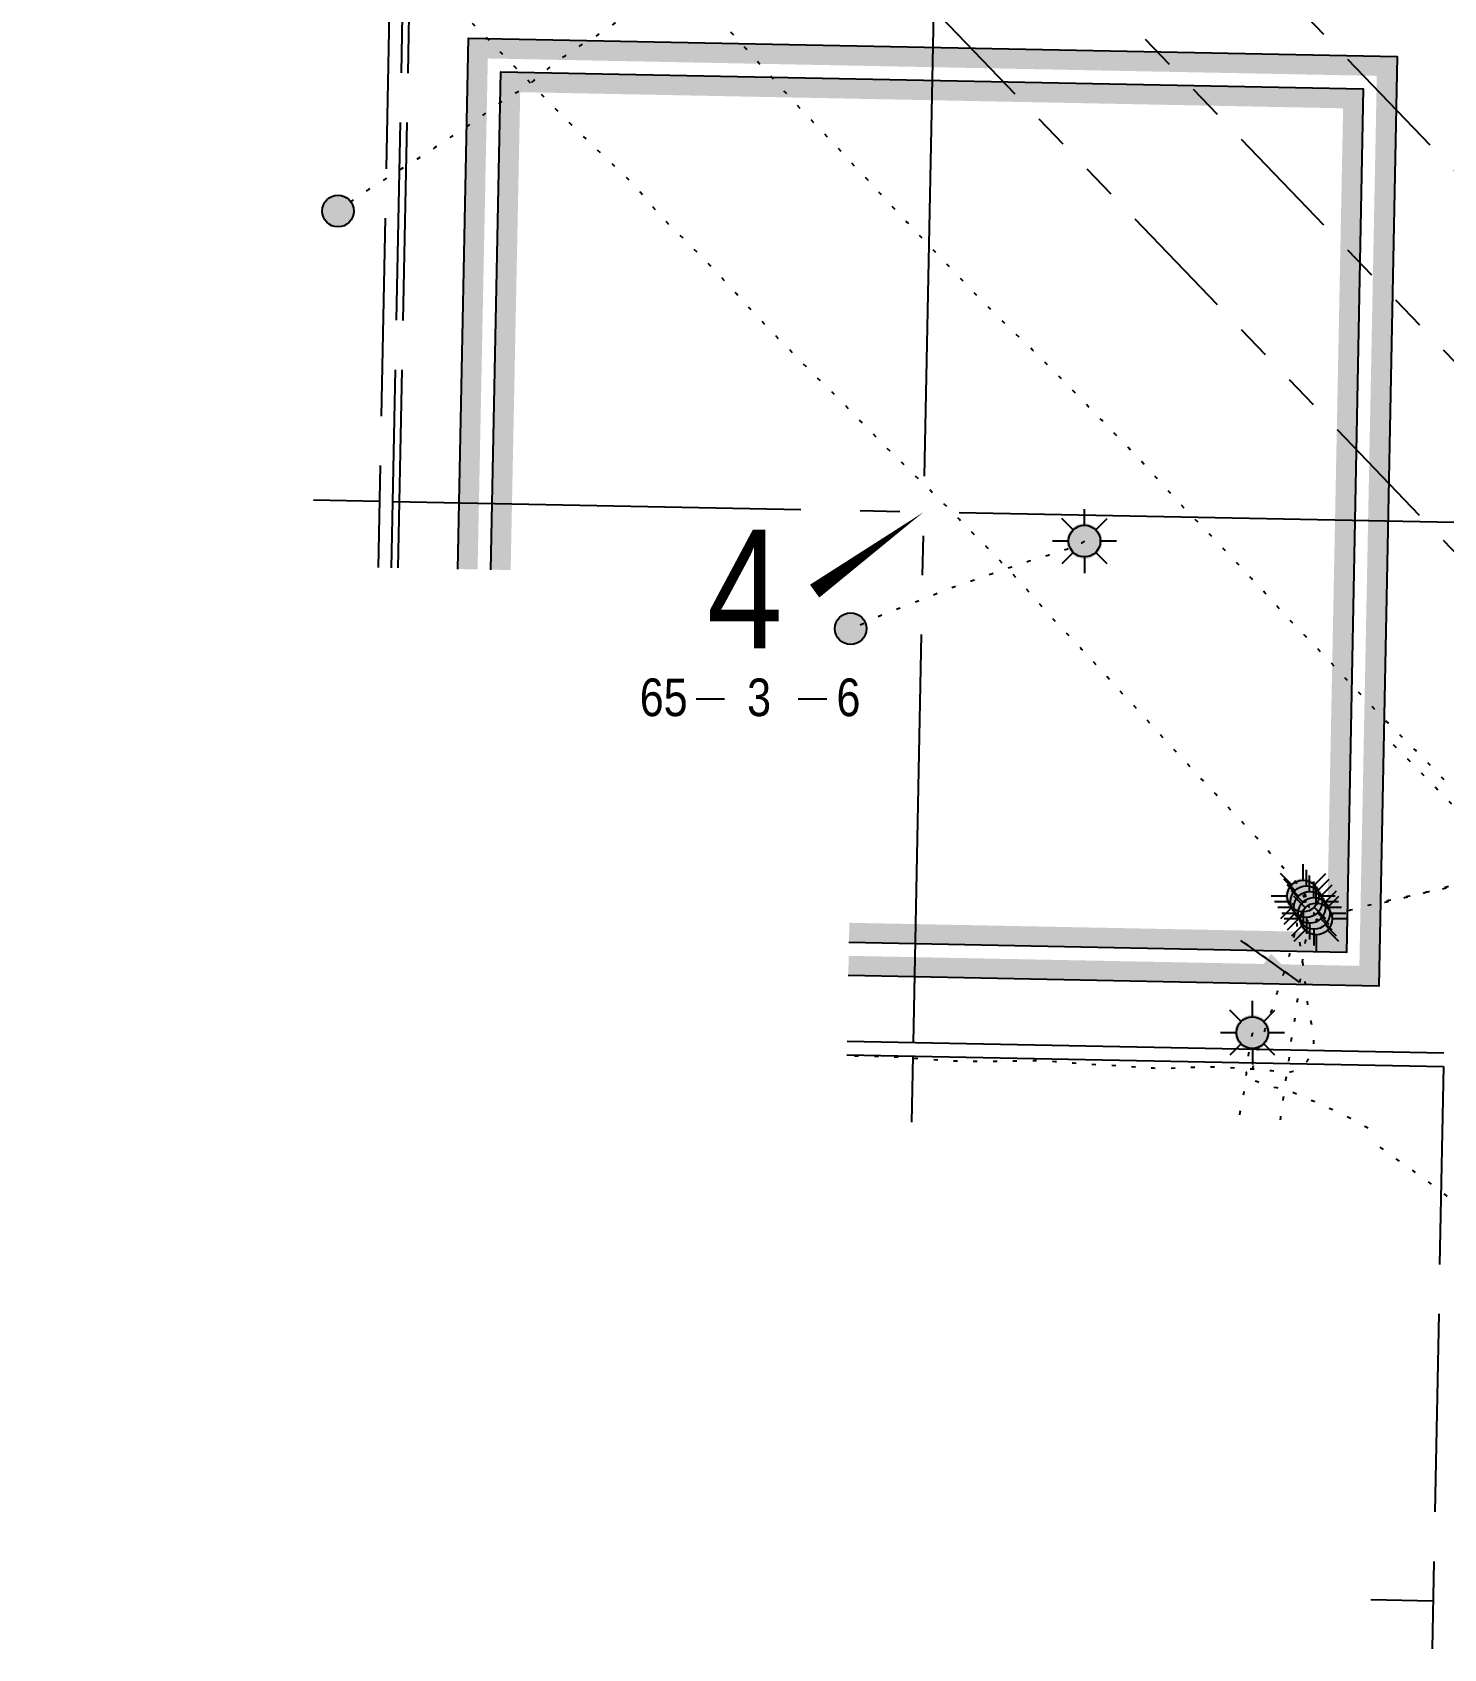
# Model space of a CAD drawing. Extents: x 408473 to 428843, y 6046006 to 6059852.
# Drawn here: x 416593.9 to 416950.2, y 6046551.6 to 6046959.8 of the extents above; entities that cross this region are included whole.
import ezdxf
from ezdxf.enums import TextEntityAlignment as Align

# ---------------------------------------------------------------- set-up
doc = ezdxf.new("R2010")
doc.units = 0
doc.header["$LTSCALE"] = 5
for name, pattern in [('foc-DOT', [1, 0.2, -0.8]), ('foc-DRILLPATH', [14.75, 6, -1.75, 1.75, -1.75, 1.75, -1.75]), ('foc-QUARTERLINE', [33, 25, -3, 2, -3]), ('foc-UNSURVEYED', [12.5, 10, -2.5])]:
    doc.linetypes.add(name, pattern=pattern)
for name, color, linetype in [('10', 1, 'Continuous'), ('9', 3, 'Continuous'), ('ABADATA-DRILL', 8, 'foc-DOT'), ('ABADATA-DRILL-T', 8, 'Continuous'), ('AS-TARGET-GAS', 182, 'Continuous'), ('AS-TARGET-GAS-H', 181, 'Continuous'), ('AS-TARGET-OIL', 146, 'Continuous'), ('AS-TARGET-OIL-H', 131, 'Continuous'), ('L-SECLBL', 7, 'Continuous'), ('L-SECQ', 8, 'foc-QUARTERLINE'), ('L-SECU', 7, 'Continuous'), ('L-USEC', 7, 'foc-UNSURVEYED'), ('P-PDRILLPATH', 12, 'foc-DRILLPATH')]:
    doc.layers.add(name, color=color, linetype=linetype)
doc.styles.add('80CG', font='ARIALN.TTF', dxfattribs={"height": 10})
doc.styles.add('80L', font='ARIALN.TTF', dxfattribs={"height": 10})
doc.styles.add('SIMPLEX', font='ARIALN.TTF')
doc.dimstyles.new('Compass 5 000', dxfattribs={"dimscale": 5, "dimtxt": 9, "dimasz": 2, "dimexe": 0.2, "dimexo": 0.0625, "dimgap": 0.5, "dimtad": 0, "dimtih": 1, "dimtoh": 1, "dimzin": 0, "dimdsep": 46, "dimtxsty": '80CG', "dimcen": 0.1, "dimse1": 1, "dimse2": 1, "dimclrd": 256, "dimclrt": 256, "dimaunit": 1, "dimadec": 4, "dimazin": 0, "dimtfac": 0.06, "dimtofl": 0, "dimtmove": 0, "dimatfit": 1, "dimfxl": 0.2, "dimtolj": 1, "dimtzin": 0, "dimlwd": -1, "dimarcsym": 0})

# ---------------------------------------------------------------- blocks, each defined once
blk = doc.blocks.new('GAS')
h = blk.add_hatch(color=255)
h.dxf.hatch_style = 1
edge = h.paths.add_edge_path()
edge.add_arc((0, 0), 0.9, 0, 360)
for p, q in [((-0.571, 0.571), (-1.142, 1.142)), ((0, 0.808), (0, 1.616)), ((0.571, 0.571), (1.142, 1.142)), ((-0.808, 0), (-1.616, 0)), ((1.616, 0), (0.808, 0)), ((-0.571, -0.571), (-1.142, -1.142)), ((0, -0.808), (0, -1.616)), ((1.142, -1.142), (0.571, -0.571))]:
    blk.add_line(p, q)
blk.add_circle((0, 0), 0.8)
blk = doc.blocks.new('L-SECLBL')
at = {"layer": '9', "color": 7}
for p, q in [((-5.08, -27.83), (-12.29, -27.83)), ((20.7, -27.83), (13.5, -27.83))]:
    blk.add_line(p, q, dxfattribs=at)
at = {"layer": '10', "color": 2, "style": 'SIMPLEX'}
blk.add_attdef('SEC', text='', height=30, dxfattribs=at).set_placement((0, 0), align=Align.MIDDLE)
at = {"layer": '10', "color": 5, "style": '80L'}
blk.add_attdef('TWP', text='', height=9.5, dxfattribs=at).set_placement((-14.43, -27.37), align=Align.MIDDLE_RIGHT)
blk.add_attdef('RGE', text='', height=9.5, dxfattribs=at).set_placement((3.62, -27.37), align=Align.MIDDLE_CENTER)
blk.add_attdef('MER', text='', height=9.5, dxfattribs=at).set_placement((23.17, -27.37), align=Align.MIDDLE_LEFT)

msp = doc.modelspace()

# ---------------------------------------------------------------- hatches: boundary and pattern name
at = {"layer": 'ABADATA-DRILL-T'}
h = msp.add_hatch(color=256, dxfattribs=at)
h.dxf.hatch_style = 1
edge = h.paths.add_edge_path()
edge.add_arc((416671.065, 6046914.645), 3.998, 0, 360)
h = msp.add_hatch(color=256, dxfattribs=at)
h.dxf.hatch_style = 1
edge = h.paths.add_edge_path()
edge.add_arc((416800.515, 6046809.196), 3.998, 0, 360)
at = {"layer": 'AS-TARGET-GAS-H'}
h = msp.add_hatch(color=256, dxfattribs=at)
h.dxf.hatch_style = 1
h.paths.add_polyline_path([(416709.646, 6046824.09), (416714.646, 6046823.992), (416717.055, 6046944.689), (416924.845, 6046940.615), (416920.765, 6046732.546), (416800.169, 6046734.91), (416800.07, 6046729.911), (416925.666, 6046727.449), (416929.942, 6046945.516), (416712.156, 6046949.786)], flags=17)
at = {"layer": 'AS-TARGET-OIL-H'}
h = msp.add_hatch(color=256, dxfattribs=at)
h.dxf.hatch_style = 1
h.paths.add_polyline_path([(416701.298, 6046824.254), (416706.297, 6046824.156), (416708.874, 6046953.201), (416933.357, 6046948.8), (416928.949, 6046724.034), (416800.004, 6046726.562), (416799.905, 6046721.563), (416933.85, 6046718.937), (416938.454, 6046953.701), (416703.975, 6046958.298)])

# ---------------------------------------------------------------- linework, layer by layer
at = {"layer": 'ABADATA-DRILL', "flags": 128}
for points in [[(416914.742, 6046741.654), (416914.742, 6046741.654), (416914.744, 6046741.658), (416914.744, 6046741.669), (416914.755, 6046741.714), (416914.773, 6046741.737), (416914.8, 6046741.757), (416914.86, 6046741.795), (416914.934, 6046741.831), (416914.986, 6046741.855), (416915.034, 6046741.87), (416915.066, 6046741.868), (416915.083, 6046741.858), (416915.084, 6046741.834), (416915.076, 6046741.791), (416915.048, 6046741.647), (416915.023, 6046741.557), (416914.958, 6046741.373), (416914.894, 6046741.196), (416914.87, 6046741.125), (416914.845, 6046741.067), (416914.824, 6046741.024), (416914.817, 6046740.998), (416914.819, 6046740.983), (416914.834, 6046740.909), (416914.828, 6046740.861), (416914.791, 6046740.918), (416914.736, 6046741.014), (416914.667, 6046741.141), (416914.587, 6046741.312), (416914.517, 6046741.477), (416914.488, 6046741.621), (416914.478, 6046741.74), (416914.459, 6046741.875), (416914.467, 6046742.022), (416914.569, 6046742.101), (416914.728, 6046742.133), (416914.936, 6046742.227), (416915.094, 6046742.279), (416915.114, 6046742.271), (416915.127, 6046742.257), (416915.16, 6046742.153), (416915.15, 6046742.052), (416915.128, 6046741.95), (416915.101, 6046741.844), (416915.062, 6046741.741), (416914.965, 6046741.73), (416914.848, 6046741.822), (416914.788, 6046741.945), (416914.755, 6046742.069), (416914.731, 6046742.205), (416914.785, 6046742.317), (416914.954, 6046742.337), (416915.135, 6046742.24), (416915.226, 6046742.133), (416915.244, 6046742.101), (416915.274, 6046741.994), (416915.347, 6046741.828), (416915.393, 6046741.698), (416915.356, 6046741.537), (416915.31, 6046741.478), (416915.3, 6046741.467), (416915.278, 6046741.446), (416915.271, 6046741.439), (416915.251, 6046741.436), (416915.243, 6046741.438), (416915.213, 6046741.452), (416915.156, 6046741.505), (416915.074, 6046741.608), (416914.978, 6046741.775), (416914.872, 6046741.994), (416914.747, 6046742.251), (416914.596, 6046742.542), (416914.412, 6046742.873), (416914.186, 6046743.246), (416913.918, 6046743.654), (416913.611, 6046744.097), (416913.264, 6046744.581), (416912.871, 6046745.099), (416912.453, 6046745.634), (416912.004, 6046746.192), (416911.523, 6046746.775), (416911, 6046747.384), (416910.431, 6046748.027), (416909.815, 6046748.713), (416909.165, 6046749.434), (416908.485, 6046750.192), (416907.779, 6046750.986), (416907.037, 6046751.816), (416906.27, 6046752.673), (416905.489, 6046753.564), (416904.692, 6046754.486), (416903.872, 6046755.429), (416903.037, 6046756.377), (416902.182, 6046757.328), (416901.319, 6046758.268), (416900.432, 6046759.216), (416899.524, 6046760.165), (416898.577, 6046761.148), (416897.638, 6046762.134), (416896.687, 6046763.142), (416895.716, 6046764.176), (416894.731, 6046765.224), (416893.719, 6046766.302), (416892.701, 6046767.382), (416891.655, 6046768.49), (416890.613, 6046769.596), (416889.553, 6046770.732), (416888.49, 6046771.873), (416887.423, 6046773.026), (416886.357, 6046774.183), (416885.276, 6046775.348), (416884.174, 6046776.517), (416883.041, 6046777.711), (416881.674, 6046779.17), (416880.55, 6046780.4), (416880.468, 6046780.49), (416878.306, 6046782.853), (416876.142, 6046785.201), (416873.991, 6046787.577), (416871.834, 6046789.944), (416869.63, 6046792.294), (416867.424, 6046794.644), (416865.243, 6046797.014), (416863.08, 6046799.399), (416860.919, 6046801.774), (416858.737, 6046804.134), (416856.542, 6046806.457), (416854.321, 6046808.766), (416852.121, 6046811.088), (416849.952, 6046813.455), (416847.81, 6046815.867), (416845.694, 6046818.274), (416843.552, 6046820.667), (416841.373, 6046823.028), (416839.167, 6046825.351), (416836.947, 6046827.65), (416834.679, 6046829.943), (416833.537, 6046831.087), (416832.402, 6046832.235), (416830.144, 6046834.53), (416827.902, 6046836.818), (416825.655, 6046839.115), (416823.385, 6046841.384), (416821.084, 6046843.614), (416818.789, 6046845.838), (416816.498, 6046848.097), (416814.205, 6046850.359), (416811.904, 6046852.61), (416809.644, 6046854.838), (416807.387, 6046857.118), (416805.143, 6046859.429), (416802.923, 6046861.713), (416800.687, 6046864.003), (416798.447, 6046866.287), (416796.168, 6046868.561), (416793.881, 6046870.798), (416791.573, 6046873.052), (416789.31, 6046875.307), (416787.066, 6046877.583), (416784.799, 6046879.878), (416782.552, 6046882.149), (416780.306, 6046884.437), (416778.088, 6046886.754), (416775.903, 6046889.123), (416773.749, 6046891.487), (416771.575, 6046893.847), (416769.401, 6046896.217), (416767.25, 6046898.581), (416765.061, 6046900.91), (416762.8, 6046903.201), (416760.527, 6046905.465), (416758.226, 6046907.722), (416755.933, 6046909.947), (416753.65, 6046912.256), (416751.49, 6046914.602), (416749.402, 6046917.014), (416747.323, 6046919.462), (416745.168, 6046921.848), (416742.889, 6046924.123), (416740.565, 6046926.313), (416738.219, 6046928.489), (416735.892, 6046930.692), (416733.606, 6046932.946), (416731.327, 6046935.181), (416729.034, 6046937.418), (416726.757, 6046939.678), (416724.507, 6046941.951), (416722.262, 6046944.264), (416720.036, 6046946.585), (416717.824, 6046948.887), (416715.584, 6046951.208), (416713.336, 6046953.5), (416711.089, 6046955.816), (416708.868, 6046958.138), (416706.609, 6046960.441), (416704.364, 6046962.748), (416702.145, 6046965.048), (416699.912, 6046967.344), (416697.687, 6046969.647), (416695.46, 6046971.966), (416693.231, 6046974.262), (416690.983, 6046976.548), (416688.745, 6046978.833), (416686.476, 6046981.114), (416684.22, 6046983.366), (416681.934, 6046985.621), (416679.58, 6046987.801), (416677.178, 6046989.942), (416674.812, 6046992.114), (416672.493, 6046994.323), (416670.198, 6046996.551), (416667.919, 6046998.804), (416665.688, 6047001.083), (416663.509, 6047003.448), (416661.404, 6047005.858), (416659.318, 6047008.28), (416657.219, 6047010.693), (416655.124, 6047013.117), (416653.052, 6047015.549), (416650.983, 6047018.009), (416648.878, 6047020.439), (416646.707, 6047022.776), (416644.476, 6047025.111), (416642.271, 6047027.437), (416640.08, 6047029.764), (416637.892, 6047032.092), (416635.684, 6047034.434), (416634.027, 6047036.181), (416631.837, 6047038.507), (416629.642, 6047040.834), (416627.414, 6047043.169), (416625.175, 6047045.491), (416622.939, 6047047.786), (416620.706, 6047050.09), (416618.492, 6047052.396), (416616.276, 6047054.728), (416614.097, 6047057.076), (416611.923, 6047059.453), (416609.779, 6047061.82), (416607.644, 6047064.211), (416605.457, 6047066.581), (416603.255, 6047068.883), (416601.03, 6047071.191), (416598.816, 6047073.493), (416596.61, 6047075.807), (416593.864, 6047078.681)], [(416918.076, 6046735.894), (416918.076, 6046735.894), (416918.076, 6046735.894), (416918.076, 6046735.894), (416918.071, 6046735.892), (416918.067, 6046735.886), (416918.128, 6046735.846), (416918.221, 6046735.814), (416918.317, 6046735.796), (416918.365, 6046735.773), (416918.365, 6046735.743), (416918.359, 6046735.71), (416918.347, 6046735.679), (416918.324, 6046735.636), (416918.31, 6046735.571), (416918.253, 6046735.512), (416918.165, 6046735.504), (416918.109, 6046735.528), (416918.076, 6046735.554), (416918.031, 6046735.563), (416917.964, 6046735.548), (416917.894, 6046735.551), (416917.871, 6046735.564), (416917.823, 6046735.592), (416917.785, 6046735.61), (416917.743, 6046735.652), (416917.783, 6046735.685), (416917.819, 6046735.706), (416917.844, 6046735.71), (416917.846, 6046735.71), (416917.849, 6046735.71), (416917.871, 6046735.716), (416917.911, 6046735.734), (416917.987, 6046735.762), (416918.101, 6046735.8), (416918.252, 6046735.845), (416918.429, 6046735.889), (416918.635, 6046735.931), (416918.868, 6046735.983), (416919.111, 6046736.045), (416919.365, 6046736.11), (416919.635, 6046736.182), (416919.923, 6046736.259), (416920.235, 6046736.345), (416920.46, 6046736.407), (416920.701, 6046736.479), (416921.167, 6046736.622), (416921.659, 6046736.762), (416922.183, 6046736.907), (416922.693, 6046737.048), (416923.191, 6046737.184), (416923.668, 6046737.311), (416924.149, 6046737.447), (416924.65, 6046737.59), (416925.17, 6046737.732), (416925.686, 6046737.875), (416926.213, 6046738.023), (416926.739, 6046738.167), (416927.265, 6046738.309), (416927.785, 6046738.449), (416928.304, 6046738.595), (416928.817, 6046738.732), (416929.316, 6046738.869), (416929.791, 6046739.006), (416930.255, 6046739.127), (416930.722, 6046739.231), (416931.188, 6046739.339), (416931.617, 6046739.447), (416932.027, 6046739.546), (416932.444, 6046739.642), (416932.888, 6046739.742), (416933.316, 6046739.834), (416933.724, 6046739.906), (416934.111, 6046739.973), (416934.508, 6046740.069), (416934.928, 6046740.185), (416935.394, 6046740.32), (416935.899, 6046740.456), (416936.41, 6046740.593), (416936.919, 6046740.726), (416937.45, 6046740.848), (416938.004, 6046740.957), (416938.548, 6046741.059), (416939.038, 6046741.166), (416939.533, 6046741.282), (416940.063, 6046741.398), (416940.626, 6046741.514), (416941.165, 6046741.63), (416941.67, 6046741.745), (416942.124, 6046741.848), (416942.583, 6046741.957), (416943.075, 6046742.077), (416943.566, 6046742.204), (416944.032, 6046742.334), (416944.492, 6046742.456), (416944.947, 6046742.566), (416945.417, 6046742.663), (416945.897, 6046742.73), (416946.365, 6046742.784), (416946.81, 6046742.884), (416947.25, 6046743.019), (416947.689, 6046743.159), (416948.127, 6046743.298), (416948.55, 6046743.43), (416948.969, 6046743.55), (416949.413, 6046743.668), (416949.914, 6046743.798), (416950.428, 6046743.918), (416950.972, 6046744.029), (416951.504, 6046744.135), (416952.005, 6046744.241), (416952.532, 6046744.339), (416953.141, 6046744.443), (416953.766, 6046744.558), (416954.365, 6046744.676), (416954.933, 6046744.793), (416955.505, 6046744.915), (416956.041, 6046745.035), (416956.553, 6046745.151), (416957.059, 6046745.278), (416957.551, 6046745.419), (416958.025, 6046745.548), (416958.491, 6046745.673), (416958.93, 6046745.8), (416959.356, 6046745.928), (416959.792, 6046746.06), (416960.276, 6046746.187), (416960.735, 6046746.305), (416961.173, 6046746.419), (416961.65, 6046746.538), (416962.171, 6046746.671), (416962.665, 6046746.805), (416963.157, 6046746.937), (416963.664, 6046747.064), (416964.188, 6046747.189), (416964.689, 6046747.315), (416965.184, 6046747.444), (416965.698, 6046747.566), (416966.248, 6046747.686), (416966.784, 6046747.809), (416967.295, 6046747.929), (416967.766, 6046748.048), (416968.208, 6046748.173), (416968.267, 6046748.19), (416968.625, 6046748.315), (416969.027, 6046748.509), (416969.379, 6046748.76), (416969.678, 6046749.066), (416969.916, 6046749.396), (416970.082, 6046749.715), (416970.175, 6046750.001), (416970.183, 6046750.245), (416970.107, 6046750.46), (416970.088, 6046750.493), (416969.984, 6046750.67), (416969.842, 6046750.87), (416969.817, 6046750.899), (416969.661, 6046751.078), (416969.444, 6046751.329), (416969.193, 6046751.638), (416968.926, 6046751.961), (416968.633, 6046752.312), (416968.289, 6046752.694), (416967.876, 6046753.131), (416967.435, 6046753.598), (416966.953, 6046754.099), (416966.67, 6046754.369), (416966.354, 6046754.647), (416965.988, 6046754.963), (416965.574, 6046755.336), (416965.134, 6046755.76), (416964.776, 6046756.124), (416964.665, 6046756.243), (416964.171, 6046756.756), (416963.617, 6046757.305), (416963.028, 6046757.897), (416962.416, 6046758.547), (416961.77, 6046759.255), (416961.071, 6046760.001), (416960.326, 6046760.772), (416959.547, 6046761.582), (416958.733, 6046762.427), (416957.874, 6046763.319), (416956.992, 6046764.235), (416956.088, 6046765.174), (416955.301, 6046765.985), (416955.159, 6046766.131), (416954.227, 6046767.083), (416953.379, 6046767.942), (416953.287, 6046768.033), (416952.323, 6046768.994), (416951.339, 6046769.995), (416950.761, 6046770.597), (416949.001, 6046772.432), (416948.338, 6046773.128), (416947.33, 6046774.177), (416946.302, 6046775.23), (416945.257, 6046776.299), (416944.179, 6046777.384), (416943.081, 6046778.481), (416941.966, 6046779.598), (416940.849, 6046780.722), (416939.991, 6046781.587), (416939.713, 6046781.866), (416938.572, 6046783.017), (416937.43, 6046784.175), (416936.28, 6046785.322), (416935.124, 6046786.467), (416933.98, 6046787.616), (416932.843, 6046788.777), (416931.722, 6046789.951), (416930.617, 6046791.143), (416929.52, 6046792.337), (416928.413, 6046793.522), (416927.296, 6046794.699), (416926.179, 6046795.878), (416925.072, 6046797.07), (416923.977, 6046798.263), (416922.87, 6046799.454), (416921.757, 6046800.634), (416920.64, 6046801.815), (416919.521, 6046802.99), (416918.402, 6046804.157), (416917.281, 6046805.323), (416916.159, 6046806.477), (416915.031, 6046807.626), (416913.899, 6046808.782), (416912.768, 6046809.946), (416911.649, 6046811.115), (416910.537, 6046812.29), (416909.43, 6046813.475), (416908.333, 6046814.665), (416907.236, 6046815.864), (416906.145, 6046817.062), (416905.05, 6046818.259), (416903.946, 6046819.446), (416902.839, 6046820.631), (416901.732, 6046821.822), (416900.647, 6046822.996), (416899.543, 6046824.185), (416898.435, 6046825.367), (416897.321, 6046826.544), (416896.204, 6046827.721), (416895.087, 6046828.895), (416893.97, 6046830.071), (416892.851, 6046831.248), (416891.729, 6046832.423), (416890.608, 6046833.594), (416889.486, 6046834.763), (416888.352, 6046835.925), (416887.213, 6046837.078), (416886.079, 6046838.239), (416884.966, 6046839.403), (416883.853, 6046840.581), (416882.751, 6046841.763), (416881.655, 6046842.953), (416880.56, 6046844.152), (416879.469, 6046845.352), (416878.38, 6046846.55), (416877.295, 6046847.745), (416876.205, 6046848.943), (416875.11, 6046850.138), (416874, 6046851.322), (416872.887, 6046852.481), (416871.765, 6046853.65), (416870.65, 6046854.824), (416869.531, 6046855.997), (416868.404, 6046857.161), (416867.273, 6046858.322), (416866.142, 6046859.483), (416865.015, 6046860.647), (416863.886, 6046861.814), (416862.755, 6046862.98), (416861.621, 6046864.146), (416860.492, 6046865.315), (416859.363, 6046866.487), (416858.239, 6046867.656), (416857.115, 6046868.82), (416855.983, 6046869.98), (416854.84, 6046871.136), (416853.694, 6046872.283), (416852.55, 6046873.433), (416851.408, 6046874.584), (416850.036, 6046875.961), (416848.892, 6046877.109), (416847.751, 6046878.256), (416846.603, 6046879.396), (416845.441, 6046880.524), (416844.267, 6046881.642), (416843.091, 6046882.755), (416841.916, 6046883.87), (416840.743, 6046884.987), (416839.575, 6046886.112), (416838.421, 6046887.248), (416837.273, 6046888.391), (416836.127, 6046889.535), (416834.979, 6046890.678), (416833.836, 6046891.822), (416832.695, 6046892.973), (416831.563, 6046894.134), (416830.447, 6046895.309), (416829.33, 6046896.488), (416828.21, 6046897.659), (416827.088, 6046898.829), (416825.975, 6046899.987), (416824.856, 6046901.155), (416823.739, 6046902.331), (416822.625, 6046903.508), (416821.513, 6046904.687), (416820.401, 6046905.867), (416819.287, 6046907.044), (416818.17, 6046908.215), (416817.05, 6046909.384), (416815.927, 6046910.554), (416815.382, 6046911.128), (416814.817, 6046911.731), (416813.71, 6046912.917), (416812.598, 6046914.099), (416811.488, 6046915.284), (416810.384, 6046916.473), (416809.286, 6046917.664), (416808.182, 6046918.851), (416807.072, 6046920.047), (416805.979, 6046921.24), (416804.882, 6046922.432), (416803.775, 6046923.616), (416802.658, 6046924.791), (416801.539, 6046925.968), (416800.441, 6046927.16), (416799.351, 6046928.358), (416798.25, 6046929.549), (416797.142, 6046930.734), (416796.031, 6046931.911), (416794.916, 6046933.083), (416793.79, 6046934.25), (416792.665, 6046935.418), (416791.541, 6046936.587), (416790.43, 6046937.765), (416789.323, 6046938.951), (416788.215, 6046940.133), (416787.108, 6046941.315), (416786.017, 6046942.495), (416784.921, 6046943.686), (416783.817, 6046944.88), (416782.719, 6046946.074), (416781.639, 6046947.262), (416780.55, 6046948.462), (416779.486, 6046949.636), (416778.402, 6046950.841), (416777.323, 6046952.049), (416776.239, 6046953.256), (416775.137, 6046954.479), (416774.054, 6046955.686), (416772.966, 6046956.892), (416771.878, 6046958.091), (416770.794, 6046959.272), (416769.694, 6046960.466), (416768.594, 6046961.657), (416767.489, 6046962.848), (416766.375, 6046964.038), (416765.266, 6046965.218), (416764.148, 6046966.392), (416763.013, 6046967.55), (416761.876, 6046968.704), (416760.749, 6046969.87), (416759.621, 6046971.042), (416758.498, 6046972.216), (416757.367, 6046973.38), (416756.228, 6046974.533), (416755.082, 6046975.679), (416753.942, 6046976.813), (416752.799, 6046977.962), (416751.667, 6046979.12), (416750.536, 6046980.287), (416749.406, 6046981.453), (416748.265, 6046982.614), (416747.121, 6046983.763), (416745.973, 6046984.915), (416744.829, 6046986.066), (416743.684, 6046987.218), (416742.544, 6046988.373), (416741.408, 6046989.53), (416740.272, 6046990.689), (416739.133, 6046991.847), (416737.978, 6046992.993), (416736.815, 6046994.121), (416735.646, 6046995.249), (416734.476, 6046996.374), (416733.315, 6046997.509), (416732.172, 6046998.662), (416730.757, 6047000.103), (416728.739, 6047002.118), (416727.585, 6047003.254), (416726.645, 6047004.18)], [(416753.1, 6046971.112), (416753.1, 6046971.112), (416752.947, 6046970.987), (416752.59, 6046970.707), (416752.171, 6046970.417), (416751.637, 6046970.051), (416750.946, 6046969.53), (416750.02, 6046968.721), (416749.657, 6046968.385), (416749.34, 6046968.053), (416749.094, 6046967.735), (416749.016, 6046967.619), (416749.011, 6046967.61), (416749.009, 6046967.6), (416749.006, 6046967.59), (416749.002, 6046967.585), (416748.987, 6046967.56), (416748.961, 6046967.526), (416748.92, 6046967.486), (416748.868, 6046967.446), (416748.804, 6046967.404), (416748.726, 6046967.35), (416748.629, 6046967.274), (416748.518, 6046967.183), (416748.382, 6046967.08), (416748.228, 6046966.973), (416748.058, 6046966.862), (416747.869, 6046966.737), (416747.654, 6046966.593), (416747.432, 6046966.432), (416747.227, 6046966.26), (416747.037, 6046966.08), (416746.84, 6046965.899), (416746.623, 6046965.707), (416746.406, 6046965.519), (416746.16, 6046965.332), (416745.888, 6046965.149), (416745.589, 6046964.954), (416745.29, 6046964.753), (416744.969, 6046964.539), (416744.638, 6046964.324), (416744.267, 6046964.091), (416743.884, 6046963.859), (416743.477, 6046963.62), (416743.073, 6046963.382), (416742.646, 6046963.134), (416742.186, 6046962.869), (416741.725, 6046962.595), (416741.273, 6046962.309), (416740.818, 6046962.001), (416740.361, 6046961.67), (416739.898, 6046961.323), (416739.414, 6046960.971), (416738.909, 6046960.617), (416738.381, 6046960.261), (416737.819, 6046959.89), (416737.251, 6046959.522), (416736.659, 6046959.157), (416736.05, 6046958.795), (416735.401, 6046958.423), (416734.77, 6046958.062), (416734.133, 6046957.685), (416733.5, 6046957.289), (416732.822, 6046956.844), (416732.123, 6046956.386), (416731.427, 6046955.935), (416730.735, 6046955.487), (416730.064, 6046955.042), (416729.419, 6046954.59), (416728.739, 6046954.106), (416728.054, 6046953.633), (416727.388, 6046953.161), (416726.752, 6046952.694), (416726.089, 6046952.209), (416725.436, 6046951.713), (416724.797, 6046951.203), (416724.184, 6046950.71), (416723.55, 6046950.189), (416722.941, 6046949.677), (416722.339, 6046949.171), (416721.738, 6046948.666), (416721.168, 6046948.184), (416720.594, 6046947.715), (416719.981, 6046947.244), (416719.35, 6046946.782), (416718.727, 6046946.329), (416718.08, 6046945.862), (416717.427, 6046945.423), (416716.73, 6046944.982), (416716.025, 6046944.554), (416715.325, 6046944.136), (416714.638, 6046943.711), (416713.947, 6046943.275), (416713.254, 6046942.845), (416712.573, 6046942.417), (416711.908, 6046941.967), (416711.279, 6046941.526), (416710.628, 6046941.059), (416709.985, 6046940.583), (416709.352, 6046940.142), (416708.693, 6046939.685), (416708.034, 6046939.212), (416707.371, 6046938.741), (416706.728, 6046938.262), (416706.068, 6046937.775), (416705.422, 6046937.326), (416704.783, 6046936.879), (416704.166, 6046936.431), (416703.544, 6046935.985), (416702.89, 6046935.531), (416702.204, 6046935.082), (416701.532, 6046934.658), (416700.847, 6046934.223), (416700.132, 6046933.769), (416699.457, 6046933.336), (416698.821, 6046932.892), (416698.163, 6046932.42), (416697.468, 6046931.962), (416696.813, 6046931.546), (416696.145, 6046931.11), (416695.498, 6046930.672), (416694.853, 6046930.232), (416694.231, 6046929.801), (416693.614, 6046929.386), (416692.977, 6046928.977), (416692.343, 6046928.575), (416691.696, 6046928.162), (416691.073, 6046927.763), (416690.386, 6046927.332), (416689.67, 6046926.899), (416688.935, 6046926.467), (416688.203, 6046926.043), (416687.493, 6046925.62), (416686.801, 6046925.194), (416686.085, 6046924.757), (416685.377, 6046924.322), (416684.693, 6046923.892), (416684.033, 6046923.464), (416683.398, 6046923.045), (416682.764, 6046922.627), (416682.141, 6046922.208), (416681.493, 6046921.767), (416680.813, 6046921.321), (416680.116, 6046920.894), (416679.434, 6046920.476), (416678.779, 6046920.078), (416678.136, 6046919.687), (416677.478, 6046919.258), (416676.829, 6046918.821), (416676.146, 6046918.364), (416675.466, 6046917.913), (416674.793, 6046917.451), (416674.167, 6046916.987), (416673.534, 6046916.499), (416672.881, 6046916.002), (416672.129, 6046915.44), (416671.065, 6046914.645)], [(416859.544, 6046831.302), (416859.541, 6046831.297), (416859.302, 6046831.109), (416859.081, 6046830.956), (416858.93, 6046830.854), (416858.783, 6046830.821), (416858.694, 6046830.774), (416858.66, 6046830.588), (416858.651, 6046830.456), (416858.647, 6046830.508), (416858.659, 6046830.6), (416858.666, 6046830.624), (416858.668, 6046830.631), (416858.668, 6046830.634), (416858.664, 6046830.638), (416858.658, 6046830.636), (416858.653, 6046830.635), (416858.624, 6046830.624), (416858.585, 6046830.598), (416858.536, 6046830.552), (416858.471, 6046830.495), (416858.385, 6046830.435), (416858.279, 6046830.38), (416858.153, 6046830.331), (416858.004, 6046830.286), (416857.836, 6046830.239), (416857.652, 6046830.186), (416857.459, 6046830.12), (416857.261, 6046830.044), (416857.059, 6046829.949), (416856.858, 6046829.848), (416856.641, 6046829.744), (416856.401, 6046829.642), (416856.124, 6046829.543), (416855.807, 6046829.441), (416855.455, 6046829.329), (416855.075, 6046829.207), (416854.664, 6046829.075), (416854.223, 6046828.932), (416853.758, 6046828.776), (416853.265, 6046828.606), (416852.713, 6046828.42), (416852.166, 6046828.241), (416851.572, 6046828.061), (416850.959, 6046827.884), (416850.327, 6046827.71), (416849.681, 6046827.526), (416849.031, 6046827.331), (416848.368, 6046827.125), (416847.692, 6046826.909), (416846.997, 6046826.681), (416846.269, 6046826.442), (416845.554, 6046826.209), (416844.831, 6046825.975), (416844.118, 6046825.74), (416843.409, 6046825.508), (416842.684, 6046825.274), (416841.949, 6046825.03), (416841.215, 6046824.778), (416840.48, 6046824.52), (416839.743, 6046824.258), (416839.015, 6046823.997), (416838.293, 6046823.745), (416837.559, 6046823.493), (416836.812, 6046823.236), (416836.062, 6046822.981), (416835.317, 6046822.723), (416834.594, 6046822.473), (416833.88, 6046822.223), (416833.152, 6046821.971), (416832.413, 6046821.722), (416831.673, 6046821.475), (416830.937, 6046821.231), (416830.2, 6046820.987), (416829.458, 6046820.737), (416828.711, 6046820.473), (416827.966, 6046820.201), (416827.234, 6046819.922), (416826.509, 6046819.638), (416825.794, 6046819.356), (416825.075, 6046819.08), (416824.356, 6046818.816), (416823.616, 6046818.542), (416822.897, 6046818.264), (416822.176, 6046817.978), (416821.455, 6046817.691), (416820.729, 6046817.409), (416819.99, 6046817.123), (416819.266, 6046816.841), (416818.551, 6046816.561), (416817.818, 6046816.269), (416817.102, 6046815.981), (416816.391, 6046815.7), (416815.674, 6046815.423), (416814.95, 6046815.145), (416814.231, 6046814.87), (416813.486, 6046814.588), (416812.76, 6046814.313), (416812.043, 6046814.041), (416811.351, 6046813.778), (416810.666, 6046813.515), (416810.01, 6046813.254), (416809.389, 6046813.001), (416808.77, 6046812.749), (416808.182, 6046812.505), (416807.61, 6046812.27), (416807.062, 6046812.039), (416806.972, 6046812.001), (416806.521, 6046811.803), (416806.01, 6046811.573), (416805.523, 6046811.347), (416805.061, 6046811.13), (416804.61, 6046810.915), (416804.207, 6046810.718), (416802.928, 6046810.078), (416802.238, 6046809.735), (416801.645, 6046809.497)], [(416935.334, 6046740.136), (416935.344, 6046740.138), (416935.835, 6046740.245), (416936.329, 6046740.36), (416936.86, 6046740.476), (416937.422, 6046740.592), (416937.961, 6046740.708), (416938.467, 6046740.823), (416938.921, 6046740.926), (416939.38, 6046741.035), (416939.872, 6046741.156), (416940.363, 6046741.283), (416940.829, 6046741.412), (416941.288, 6046741.535), (416941.744, 6046741.644), (416942.214, 6046741.741), (416942.694, 6046741.809), (416943.162, 6046741.863), (416943.607, 6046741.962), (416944.046, 6046742.097), (416944.486, 6046742.237), (416944.924, 6046742.377), (416945.346, 6046742.508), (416945.765, 6046742.629), (416946.209, 6046742.746), (416946.71, 6046742.877), (416947.225, 6046742.997), (416947.769, 6046743.108), (416948.301, 6046743.214), (416948.801, 6046743.319), (416949.328, 6046743.417), (416949.937, 6046743.522), (416950.563, 6046743.636), (416951.162, 6046743.754), (416951.729, 6046743.872), (416952.302, 6046743.994), (416952.838, 6046744.113), (416953.35, 6046744.23), (416953.856, 6046744.357), (416954.347, 6046744.497), (416954.821, 6046744.626), (416955.287, 6046744.752), (416955.727, 6046744.878), (416956.152, 6046745.007), (416956.588, 6046745.138), (416957.073, 6046745.265), (416957.532, 6046745.383), (416957.969, 6046745.498), (416958.447, 6046745.617), (416958.968, 6046745.75), (416959.462, 6046745.883), (416959.953, 6046746.015), (416960.461, 6046746.142), (416960.985, 6046746.267), (416961.486, 6046746.394), (416961.98, 6046746.522), (416962.494, 6046746.644), (416963.045, 6046746.765), (416963.581, 6046746.888), (416964.092, 6046747.008), (416964.562, 6046747.127), (416965.005, 6046747.251), (416965.064, 6046747.269), (416965.421, 6046747.393), (416965.823, 6046747.587), (416966.175, 6046747.839), (416966.474, 6046748.144), (416966.713, 6046748.475), (416966.879, 6046748.793), (416966.971, 6046749.08), (416966.979, 6046749.323), (416966.904, 6046749.538), (416966.884, 6046749.572), (416966.781, 6046749.749), (416966.638, 6046749.948), (416966.614, 6046749.977), (416966.457, 6046750.157), (416966.241, 6046750.408), (416965.99, 6046750.716), (416965.723, 6046751.04), (416965.43, 6046751.391), (416965.085, 6046751.772), (416964.672, 6046752.209), (416964.231, 6046752.676), (416963.749, 6046753.177), (416963.466, 6046753.448), (416963.15, 6046753.726), (416962.785, 6046754.041), (416962.37, 6046754.415), (416961.93, 6046754.838), (416961.572, 6046755.202), (416961.461, 6046755.321), (416960.968, 6046755.834), (416960.413, 6046756.383), (416959.825, 6046756.975), (416959.213, 6046757.626), (416958.566, 6046758.333), (416957.868, 6046759.079), (416957.123, 6046759.85), (416956.343, 6046760.661), (416955.53, 6046761.505), (416954.67, 6046762.397), (416953.788, 6046763.313), (416952.885, 6046764.253), (416952.097, 6046765.063), (416951.955, 6046765.21), (416951.024, 6046766.161), (416950.175, 6046767.02), (416950.084, 6046767.112), (416949.119, 6046768.073), (416948.135, 6046769.074), (416947.557, 6046769.675), (416945.798, 6046771.51), (416945.135, 6046772.207), (416944.127, 6046773.255), (416943.099, 6046774.309), (416942.053, 6046775.378), (416940.976, 6046776.462), (416939.877, 6046777.559), (416938.762, 6046778.676), (416937.646, 6046779.8), (416936.788, 6046780.666), (416936.51, 6046780.944), (416936.141, 6046781.316)], [(416915.576, 6046740.228), (416915.549, 6046740.234), (416915.539, 6046740.236), (416915.521, 6046740.236), (416915.494, 6046740.236), (416915.461, 6046740.232), (416915.422, 6046740.221), (416915.317, 6046740.195), (416915.102, 6046740.129), (416915.015, 6046740.104), (416914.913, 6046740.081), (416914.794, 6046740.055), (416914.67, 6046740.024), (416914.666, 6046740.023), (416914.658, 6046740.021), (416914.286, 6046739.947), (416914.086, 6046739.914), (416914.029, 6046739.902), (416913.743, 6046739.844), (416913.589, 6046739.812), (416913.286, 6046739.745), (416913.143, 6046739.711), (416912.864, 6046739.645), (416912.725, 6046739.611), (416912.638, 6046739.592), (416912.589, 6046739.583), (416912.467, 6046739.564), (416912.358, 6046739.555), (416912.27, 6046739.55), (416912.195, 6046739.549), (416912.13, 6046739.554), (416912.075, 6046739.56), (416912.03, 6046739.568), (416911.995, 6046739.575), (416911.969, 6046739.582), (416911.947, 6046739.589), (416911.931, 6046739.596), (416911.919, 6046739.603), (416911.906, 6046739.614), (416911.89, 6046739.629), (416911.865, 6046739.648), (416911.832, 6046739.655), (416911.79, 6046739.656), (416911.759, 6046739.663), (416911.757, 6046739.668), (416911.749, 6046739.69), (416911.729, 6046739.694), (416911.693, 6046739.688), (416911.651, 6046739.677), (416911.605, 6046739.659), (416911.543, 6046739.646), (416911.54, 6046739.639), (416911.602, 6046739.638), (416911.665, 6046739.648), (416911.719, 6046739.662), (416911.766, 6046739.678), (416911.826, 6046739.7), (416911.895, 6046739.717), (416911.97, 6046739.721), (416911.995, 6046739.702), (416911.969, 6046739.664), (416911.951, 6046739.619), (416911.936, 6046739.588), (416911.922, 6046739.558), (416911.916, 6046739.533), (416911.92, 6046739.55), (416911.936, 6046739.595), (416911.96, 6046739.646), (416911.98, 6046739.704), (416911.993, 6046739.728), (416912.011, 6046739.713), (416912.034, 6046739.698), (416912.054, 6046739.682), (416912.075, 6046739.662), (416912.099, 6046739.648), (416912.123, 6046739.643), (416912.158, 6046739.617), (416912.174, 6046739.587), (416912.198, 6046739.531), (416912.23, 6046739.459), (416912.266, 6046739.363), (416912.296, 6046739.282), (416912.311, 6046739.239), (416912.353, 6046739.088), (416912.394, 6046738.912), (416912.434, 6046738.728), (416912.473, 6046738.536), (416912.518, 6046738.325), (416912.56, 6046738.092), (416912.597, 6046737.846), (416912.63, 6046737.581), (416912.667, 6046737.296), (416912.715, 6046736.984), (416912.771, 6046736.633), (416912.838, 6046736.246), (416912.907, 6046735.835), (416912.976, 6046735.432), (416913.048, 6046735.049), (416913.121, 6046734.664), (416913.181, 6046734.259), (416913.233, 6046733.831), (416913.282, 6046733.384), (416913.335, 6046732.941), (416913.395, 6046732.503), (416913.463, 6046732.066), (416913.538, 6046731.622), (416913.62, 6046731.137), (416913.706, 6046730.611), (416913.797, 6046730.076), (416913.891, 6046729.554), (416913.977, 6046729.039), (416914.062, 6046728.526), (416914.15, 6046728.022), (416914.243, 6046727.542), (416914.342, 6046727.087), (416914.444, 6046726.653), (416914.525, 6046726.214), (416914.569, 6046725.759), (416914.594, 6046725.301), (416914.615, 6046724.851), (416914.651, 6046724.387), (416914.703, 6046723.914), (416914.763, 6046723.461), (416914.826, 6046723.035), (416914.889, 6046722.61), (416914.944, 6046722.159), (416914.995, 6046721.694), (416915.048, 6046721.255), (416915.108, 6046720.85), (416915.169, 6046720.451), (416915.22, 6046720.03), (416915.25, 6046719.584), (416915.266, 6046719.134), (416915.282, 6046718.671), (416915.309, 6046718.198), (416915.36, 6046717.713), (416915.424, 6046717.233), (416915.494, 6046716.762), (416915.567, 6046716.282), (416915.635, 6046715.794), (416915.699, 6046715.311), (416915.767, 6046714.841), (416915.833, 6046714.386), (416915.897, 6046713.932), (416915.97, 6046713.47), (416916.053, 6046713.015), (416916.132, 6046712.574), (416916.216, 6046712.149), (416916.301, 6046711.725), (416916.386, 6046711.3), (416916.476, 6046710.877), (416916.572, 6046710.451), (416916.674, 6046710.019), (416916.78, 6046709.585), (416916.878, 6046709.143), (416916.958, 6046708.677), (416917.025, 6046708.195), (416917.089, 6046707.726), (416917.157, 6046707.274), (416917.223, 6046706.831), (416917.279, 6046706.387), (416917.32, 6046705.932), (416917.35, 6046705.467), (416917.368, 6046704.986), (416917.366, 6046704.504), (416917.326, 6046704.028), (416917.24, 6046703.56), (416917.105, 6046703.111), (416916.95, 6046702.691), (416916.796, 6046702.314), (416916.648, 6046701.976), (416916.511, 6046701.664), (416916.389, 6046701.37), (416916.278, 6046701.085), (416916.168, 6046700.804), (416916.04, 6046700.515), (416915.898, 6046700.227), (416915.739, 6046699.952), (416915.557, 6046699.696), (416915.344, 6046699.46), (416915.117, 6046699.243), (416914.884, 6046699.029), (416914.642, 6046698.82), (416914.388, 6046698.62), (416914.119, 6046698.425), (416913.975, 6046698.327), (416913.575, 6046698.051), (416913.288, 6046697.863), (416912.974, 6046697.681), (416912.622, 6046697.511), (416912.228, 6046697.364), (416911.799, 6046697.244), (416911.35, 6046697.158), (416910.901, 6046697.107), (416910.439, 6046697.096), (416909.962, 6046697.119), (416909.477, 6046697.168), (416908.986, 6046697.231), (416908.481, 6046697.301), (416907.917, 6046697.382), (416907.284, 6046697.473), (416906.6, 6046697.56), (416905.845, 6046697.635), (416905.045, 6046697.697), (416904.162, 6046697.763), (416903.204, 6046697.841), (416902.177, 6046697.912), (416901.096, 6046697.966), (416899.983, 6046698.03), (416898.836, 6046698.109), (416897.656, 6046698.191), (416896.036, 6046698.289), (416892.664, 6046698.45), (416891.331, 6046698.487), (416889.979, 6046698.488), (416888.601, 6046698.46), (416887.207, 6046698.406), (416885.79, 6046698.34), (416884.353, 6046698.269), (416882.893, 6046698.199), (416881.422, 6046698.136), (416879.924, 6046698.101), (416878.411, 6046698.114), (416876.885, 6046698.174), (416875.36, 6046698.265), (416873.842, 6046698.377), (416873.527, 6046698.403), (416872.312, 6046698.487), (416869.21, 6046698.678), (416867.665, 6046698.763), (416863.069, 6046699.032), (416859.352, 6046699.277), (416856.806, 6046699.453), (416855.255, 6046699.569), (416853.204, 6046699.724), (416852.147, 6046699.798), (416850.592, 6046699.891), (416849.038, 6046699.963), (416847.48, 6046700.008), (416845.929, 6046700.026), (416844.375, 6046700.019), (416842.82, 6046700.008), (416841.262, 6046699.996), (416839.712, 6046699.969), (416838.154, 6046699.932), (416836.601, 6046699.887), (416835.045, 6046699.853), (416830.383, 6046699.869), (416827.274, 6046699.947), (416825.713, 6046700.008), (416824.163, 6046700.097), (416822.608, 6046700.206), (416821.058, 6046700.318), (416819.505, 6046700.428), (416817.952, 6046700.55), (416816.399, 6046700.676), (416814.841, 6046700.785), (416813.291, 6046700.88), (416811.737, 6046700.968), (416810.109, 6046701.041), (416808.554, 6046701.095), (416806.998, 6046701.137), (416805.442, 6046701.175), (416803.889, 6046701.205), (416802.332, 6046701.224), (416800.777, 6046701.23), (416799.503, 6046701.242)], [(416917.242, 6046737.339), (416917.274, 6046737.335), (416917.357, 6046737.3), (416917.414, 6046737.255), (416917.477, 6046737.209), (416917.549, 6046737.161), (416917.617, 6046737.14), (416917.677, 6046737.147), (416917.702, 6046737.158), (416917.704, 6046737.161), (416917.699, 6046737.175), (416917.663, 6046737.202), (416917.594, 6046737.235), (416917.489, 6046737.272), (416917.357, 6046737.305), (416917.206, 6046737.338), (416917.041, 6046737.366), (416916.865, 6046737.394), (416916.681, 6046737.421), (416916.484, 6046737.447), (416916.295, 6046737.476), (416916.107, 6046737.509), (416915.938, 6046737.546), (416915.759, 6046737.583), (416915.602, 6046737.613), (416915.455, 6046737.642), (416915.32, 6046737.666), (416915.182, 6046737.683), (416915.047, 6046737.689), (416914.906, 6046737.701), (416914.881, 6046737.705), (416914.789, 6046737.715), (416914.691, 6046737.721), (416914.608, 6046737.72), (416914.536, 6046737.727), (416914.49, 6046737.741), (416914.432, 6046737.769), (416914.394, 6046737.791), (416914.392, 6046737.793), (416914.353, 6046737.812), (416914.308, 6046737.813), (416914.256, 6046737.784), (416914.193, 6046737.712), (416914.125, 6046737.59), (416914.043, 6046737.423), (416913.948, 6046737.218), (416913.925, 6046737.165), (416913.853, 6046736.97), (416913.766, 6046736.684), (416913.681, 6046736.38), (416913.594, 6046736.075), (416913.508, 6046735.778), (416913.424, 6046735.485), (416913.341, 6046735.193), (416913.264, 6046734.908), (416913.193, 6046734.629), (416913.123, 6046734.352), (416913.056, 6046734.079), (416912.996, 6046733.806), (416912.937, 6046733.534), (416912.886, 6046733.262), (416912.84, 6046732.998), (416912.783, 6046732.744), (416912.715, 6046732.497), (416912.606, 6046732.129), (416912.502, 6046731.776), (416912.397, 6046731.408), (416912.298, 6046731.075), (416912.198, 6046730.726), (416912.107, 6046730.388), (416912.022, 6046730.065), (416911.942, 6046729.75), (416911.859, 6046729.416), (416911.769, 6046729.06), (416911.678, 6046728.708), (416911.595, 6046728.36), (416911.52, 6046728.016), (416911.445, 6046727.676), (416911.375, 6046727.355), (416911.312, 6046727.032), (416911.22, 6046726.688), (416911.105, 6046726.33), (416911.005, 6046725.997), (416910.909, 6046725.688), (416910.818, 6046725.394), (416910.722, 6046725.094), (416910.632, 6046724.816), (416910.539, 6046724.53), (416910.44, 6046724.23), (416910.332, 6046723.913), (416910.226, 6046723.587), (416910.121, 6046723.241), (416910.021, 6046722.894), (416909.942, 6046722.551), (416909.845, 6046722.193), (416909.716, 6046721.81), (416909.585, 6046721.441), (416909.481, 6046721.161), (416909.315, 6046720.748), (416909.168, 6046720.412), (416909.039, 6046720.11), (416908.919, 6046719.79), (416908.808, 6046719.446), (416908.706, 6046719.103), (416908.609, 6046718.773), (416908.515, 6046718.446), (416908.419, 6046718.102), (416908.304, 6046717.719), (416908.181, 6046717.343), (416908.054, 6046716.964), (416907.933, 6046716.571), (416907.83, 6046716.204), (416907.743, 6046715.899), (416907.642, 6046715.601), (416907.533, 6046715.308), (416907.422, 6046715.006), (416907.326, 6046714.702), (416907.246, 6046714.387), (416907.159, 6046714.031), (416907.052, 6046713.644), (416906.94, 6046713.29), (416906.809, 6046712.944), (416906.678, 6046712.603), (416906.553, 6046712.262), (416906.402, 6046711.875), (416906.23, 6046711.44), (416906.07, 6046711.018), (416905.932, 6046710.634), (416905.803, 6046710.235), (416905.665, 6046709.764), (416905.509, 6046709.269), (416905.346, 6046708.787), (416905.197, 6046708.336), (416905.042, 6046707.896), (416904.874, 6046707.449), (416904.707, 6046706.992), (416904.562, 6046706.559), (416904.442, 6046706.119), (416904.352, 6046705.699), (416904.257, 6046705.304), (416904.155, 6046704.936), (416904.04, 6046704.585), (416903.898, 6046704.248), (416903.733, 6046703.898), (416903.561, 6046703.533), (416903.387, 6046703.166), (416903.215, 6046702.828), (416903.056, 6046702.516), (416902.907, 6046702.162), (416902.764, 6046701.753), (416902.643, 6046701.359), (416902.555, 6046700.965), (416902.486, 6046700.575), (416902.413, 6046700.175), (416902.317, 6046699.736), (416902.215, 6046699.27), (416902.114, 6046698.822), (416902.018, 6046698.404), (416901.92, 6046698.022), (416901.818, 6046697.659), (416901.712, 6046697.323), (416901.659, 6046697.17), (416901.607, 6046697.018), (416901.525, 6046696.753), (416901.456, 6046696.514), (416901.393, 6046696.295), (416901.329, 6046696.088), (416901.265, 6046695.898), (416901.208, 6046695.726), (416901.162, 6046695.585), (416901.151, 6046695.517), (416901.154, 6046695.512), (416901.185, 6046695.486), (416901.227, 6046695.47), (416901.275, 6046695.464), (416901.285, 6046695.462), (416901.376, 6046695.451), (416901.551, 6046695.42), (416901.781, 6046695.359), (416902.051, 6046695.272), (416902.374, 6046695.166), (416902.755, 6046695.027), (416903.201, 6046694.843), (416903.249, 6046694.824), (416903.763, 6046694.597), (416904.341, 6046694.32), (416904.97, 6046694.058), (416905.689, 6046693.841), (416906.21, 6046693.699), (416906.764, 6046693.553), (416907.358, 6046693.423), (416908.005, 6046693.292), (416908.709, 6046693.153), (416909.432, 6046693.004), (416910.208, 6046692.81), (416911.046, 6046692.543), (416911.935, 6046692.211), (416912.891, 6046691.824), (416913.929, 6046691.395), (416915.009, 6046690.935), (416916.144, 6046690.435), (416917.319, 6046689.916), (416918.537, 6046689.386), (416918.752, 6046689.291), (416919.775, 6046688.841), (416921.008, 6046688.29), (416921.039, 6046688.276), (416922.249, 6046687.724), (416922.832, 6046687.456), (416925.067, 6046686.403), (416926.546, 6046685.679), (416927.864, 6046684.982), (416929.173, 6046684.229), (416930.486, 6046683.446), (416931.804, 6046682.649), (416932.392, 6046682.29)], [(416916.398, 6046738.784), (416916.378, 6046738.777), (416916.335, 6046738.767), (416916.298, 6046738.771), (416916.279, 6046738.821), (416916.272, 6046738.916), (416916.245, 6046739.03), (416916.225, 6046739.069), (416916.206, 6046739.102), (416916.188, 6046739.13), (416916.17, 6046739.153), (416916.159, 6046739.175), (416916.148, 6046739.19), (416916.131, 6046739.206), (416916.115, 6046739.216), (416916.092, 6046739.22), (416916.065, 6046739.224), (416916.04, 6046739.219), (416916.02, 6046739.194), (416916.002, 6046739.155), (416915.994, 6046739.103), (416915.993, 6046739.038), (416915.995, 6046738.968), (416916.007, 6046738.888), (416916.029, 6046738.818), (416916.061, 6046738.754), (416916.105, 6046738.709), (416916.159, 6046738.675), (416916.22, 6046738.642), (416916.283, 6046738.614), (416916.335, 6046738.6), (416916.383, 6046738.596), (416916.431, 6046738.593), (416916.486, 6046738.592), (416916.541, 6046738.589), (416916.628, 6046738.581), (416916.696, 6046738.571), (416916.744, 6046738.558), (416916.782, 6046738.526), (416916.802, 6046738.451), (416916.798, 6046738.334), (416916.767, 6046738.185), (416916.718, 6046737.999), (416916.659, 6046737.787), (416916.596, 6046737.55), (416916.522, 6046737.288), (416916.425, 6046736.998), (416916.303, 6046736.675), (416916.158, 6046736.315), (416916.005, 6046735.926), (416915.882, 6046735.518), (416915.804, 6046735.093), (416915.762, 6046734.642), (416915.734, 6046734.171), (416915.706, 6046733.695), (416915.68, 6046733.217), (416915.656, 6046732.735), (416915.625, 6046732.244), (416915.578, 6046731.743), (416915.51, 6046731.235), (416915.411, 6046730.728), (416915.303, 6046730.219), (416915.193, 6046729.707), (416915.088, 6046729.179), (416914.994, 6046728.643), (416914.913, 6046728.099), (416914.836, 6046727.552), (416914.723, 6046726.733), (416914.613, 6046725.903), (416914.51, 6046725.068), (416914.408, 6046724.218), (416914.305, 6046723.372), (416914.208, 6046722.522), (416914.11, 6046721.694), (416914.002, 6046720.862), (416913.901, 6046720.057), (416913.796, 6046719.254), (416913.682, 6046718.456), (416913.562, 6046717.647), (416913.408, 6046716.563), (416913.33, 6046716.013), (416913.211, 6046715.192), (416913.091, 6046714.359), (416912.977, 6046713.538), (416912.865, 6046712.713), (416912.65, 6046711.099), (416912.398, 6046709.472), (416912.115, 6046707.848), (416911.858, 6046706.247), (416911.644, 6046704.614), (416911.464, 6046703), (416911.254, 6046701.396), (416910.991, 6046699.694), (416910.718, 6046697.934), (416910.454, 6046696.124), (416910.331, 6046695.199), (416910.211, 6046694.262), (416909.975, 6046692.429), (416909.857, 6046691.561), (416909.741, 6046690.707), (416909.627, 6046689.862), (416909.509, 6046689.023), (416909.392, 6046688.213), (416909.269, 6046687.389), (416909.017, 6046685.775), (416908.897, 6046685.009), (416908.781, 6046684.224), (416908.597, 6046682.757)], [(416901.933, 6046707.161), (416901.935, 6046707.146), (416901.938, 6046707.124), (416901.939, 6046707.104), (416901.934, 6046707.049), (416901.918, 6046706.98), (416901.891, 6046706.89), (416901.857, 6046706.772), (416901.82, 6046706.635), (416901.776, 6046706.464), (416901.729, 6046706.261), (416901.678, 6046706.032), (416901.624, 6046705.767), (416901.57, 6046705.483), (416901.519, 6046705.174), (416901.468, 6046704.841), (416901.409, 6046704.484), (416901.345, 6046704.104), (416901.268, 6046703.698), (416901.187, 6046703.273), (416901.108, 6046702.826), (416901.025, 6046702.368), (416900.944, 6046701.889), (416900.869, 6046701.387), (416900.804, 6046700.855), (416900.743, 6046700.301), (416900.68, 6046699.714), (416900.62, 6046699.11), (416900.549, 6046698.471), (416900.471, 6046697.831), (416900.402, 6046697.206), (416900.331, 6046696.56), (416900.252, 6046695.92), (416900.162, 6046695.26), (416900.069, 6046694.6), (416899.985, 6046693.952), (416899.904, 6046693.303), (416899.828, 6046692.655), (416899.74, 6046692.018), (416899.635, 6046691.355), (416899.521, 6046690.712), (416899.387, 6046690.069), (416899.249, 6046689.439), (416899.117, 6046688.816), (416898.992, 6046688.208), (416898.863, 6046687.584), (416898.739, 6046686.963), (416898.625, 6046686.344), (416898.507, 6046685.706), (416898.389, 6046685.091), (416898.275, 6046684.48), (416898.169, 6046683.867), (416898.064, 6046683.252), (416898.013, 6046682.964)], [(416934.12, 6046678.216), (416935.282, 6046677.408), (416936.582, 6046676.478), (416936.599, 6046676.466), (416937.907, 6046675.515), (416939.22, 6046674.569), (416940.539, 6046673.628), (416941.861, 6046672.693), (416943.178, 6046671.754), (416944.484, 6046670.803), (416945.794, 6046669.845), (416947.102, 6046668.893), (416948.405, 6046667.927), (416949.684, 6046666.94), (416950.956, 6046665.938), (416952.181, 6046664.962), (416953.443, 6046663.954), (416954.71, 6046662.949), (416955.986, 6046661.947), (416957.265, 6046660.955), (416958.542, 6046659.963), (416959.821, 6046658.971), (416961.1, 6046657.981), (416962.38, 6046656.995), (416963.671, 6046656.016), (416964.957, 6046655.036), (416966.226, 6046654.056), (416967.515, 6046653.074), (416968.813, 6046652.105), (416970.114, 6046651.136), (416972.056, 6046649.699), (416974.024, 6046648.272), (416975.986, 6046646.859), (416977.967, 6046645.435), (416979.93, 6046644.026), (416981.916, 6046642.607), (416983.873, 6046641.19), (416985.832, 6046639.736), (416987.777, 6046638.303), (416989.753, 6046636.87), (416991.705, 6046635.447), (416993.665, 6046633.995), (416995.604, 6046632.551), (416997.566, 6046631.104), (416999.506, 6046629.664), (417001.455, 6046628.197), (417003.371, 6046626.724), (417005.207, 6046625.286), (417006.375, 6046624.361), (417008.256, 6046622.844), (417010.087, 6046621.368), (417011.98, 6046619.865), (417013.817, 6046618.444), (417015.747, 6046616.991), (417017.599, 6046615.626), (417019.552, 6046614.202), (417021.44, 6046612.838), (417023.411, 6046611.441), (417025.358, 6046610.067), (417027.323, 6046608.662), (417029.253, 6046607.285), (417031.222, 6046605.886), (417033.193, 6046604.476), (417035.139, 6046603.042), (417037.092, 6046601.577), (417039.027, 6046600.13), (417040.982, 6046598.66), (417042.897, 6046597.184), (417044.819, 6046595.681), (417046.724, 6046594.191), (417048.653, 6046592.69), (417050.561, 6046591.207), (417052.481, 6046589.694), (417054.367, 6046588.182), (417055.007, 6046587.661), (417056.259, 6046586.629), (417057.509, 6046585.594), (417058.762, 6046584.569), (417060.02, 6046583.548), (417061.272, 6046582.521), (417062.522, 6046581.492), (417063.772, 6046580.457), (417065.027, 6046579.432)]]:
    msp.add_lwpolyline(points, dxfattribs=at)
at = {"layer": 'ABADATA-DRILL-T'}
for centre in [(416671.065, 6046914.645), (416800.515, 6046809.196)]:
    msp.add_circle(centre, 3.998, dxfattribs=at)
at = {"layer": 'AS-TARGET-GAS', "flags": 128}
msp.add_lwpolyline([(416709.646, 6046824.09), (416712.156, 6046949.786), (416929.942, 6046945.516), (416925.666, 6046727.449), (416800.07, 6046729.911)], dxfattribs=at)
at = {"layer": 'AS-TARGET-OIL', "flags": 128}
msp.add_lwpolyline([(416701.298, 6046824.254), (416703.975, 6046958.298), (416938.454, 6046953.701), (416933.85, 6046718.937), (416799.905, 6046721.563)], dxfattribs=at)
at = {"layer": 'L-SECLBL', "flags": 128}
msp.add_lwpolyline([(416818.891, 6046838.618, 0, 3.998, 0), (416791.398, 6046818.669, 0, 0, 0)], format="xyseb", dxfattribs=at)
at = {"layer": 'L-SECQ', "flags": 128}
for points in [[(416821.544, 6046972.646), (416816.239, 6046704.589)], [(416681.537, 6046841.311), (416664.873, 6046841.638)], [(416952.896, 6046835.99), (416684.887, 6046841.245)], [(416816.173, 6046701.239), (416815.843, 6046684.575)], [(416947.554, 6046563.598), (416931.878, 6046563.905)]]:
    msp.add_lwpolyline(points, dxfattribs=at)
at = {"layer": 'L-SECU', "flags": 128}
for points in [[(416950.268, 6046701.961), (416799.576, 6046704.916)], [(416799.51, 6046701.566), (416950.202, 6046698.611)]]:
    msp.add_lwpolyline(points, dxfattribs=at)
at = {"layer": 'L-USEC', "flags": 128}
for points in [[(416684.213, 6046975.339), (416681.204, 6046824.648)], [(416684.555, 6046824.582), (416687.563, 6046975.273)], [(416686.233, 6046824.549), (416689.242, 6046975.24)], [(416950.202, 6046698.611), (416947.319, 6046551.588)]]:
    msp.add_lwpolyline(points, dxfattribs=at)
at = {"layer": 'P-PDRILLPATH'}
for p, q in [((416721.662, 6047165.832), (417044.84, 6046829.098)), ((416694.814, 6047145.688), (417020.303, 6046806.546)), ((416667.967, 6047125.543), (416995.766, 6046783.994))]:
    msp.add_line(p, q, dxfattribs=at)

# ---------------------------------------------------------------- block references
at = {"layer": 'ABADATA-DRILL-T', "xscale": 4.997797999999999, "yscale": 4.997797999999999, "zscale": 4.997797999999999}
for p in [(416859.541, 6046831.297), (416914.742, 6046741.654), (416915.576, 6046740.228), (416916.398, 6046738.784), (416917.489, 6046737.272), (416918.076, 6046735.894), (416901.933, 6046707.161)]:
    msp.add_blockref('GAS', p, dxfattribs=at)
at = {"layer": 'L-SECLBL', "xscale": 0.9995596, "yscale": 0.9995596, "zscale": 0.9995596}
msp.add_blockref('L-SECLBL', (416773.757, 6046819.215), dxfattribs=at).add_auto_attribs({'SEC': '4', 'TWP': '65', 'RGE': '3', 'MER': '6'})

# ---------------------------------------------------------------- leaders
at = {"layer": 'ABADATA-DRILL-T', "path_type": 1}
msp.add_leader([(416913.792, 6046719.924), (416898.998, 6046730.463)], dimstyle='Compass 5 000', override={"dimgap": 0.5, "dimtad": 0}, dxfattribs=at)

doc.saveas('drawing.dxf')
